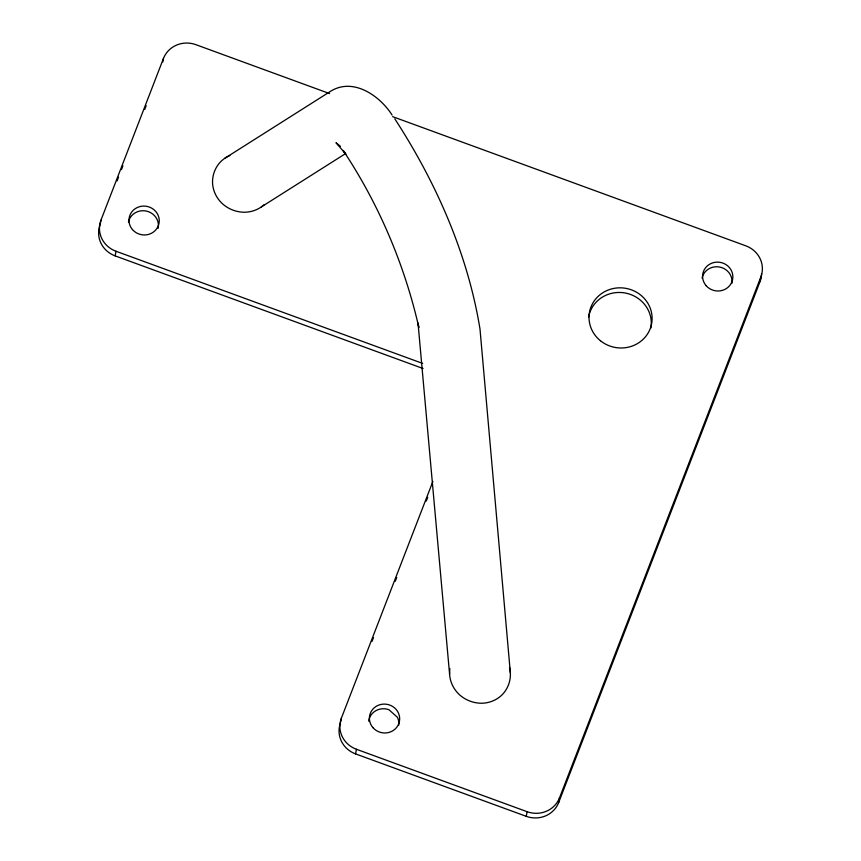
<?xml version="1.0" encoding="UTF-8"?>
<svg xmlns="http://www.w3.org/2000/svg" width="861" height="861" viewBox="0 0 861 861"><rect width="100%" height="100%" fill="white"/><g stroke="black" fill="none" stroke-linecap="round" stroke-linejoin="round"><path stroke-width="1.29" d="M394.79 118.829C436.053 182.306 467.803 254.006 479.997 329.063L510.379 673.119C510.745 680.825 507.958 688.509 502.716 694.181A29.586 28.122 10.1 0 1 481.396 703.243C473.346 703.179 465.478 700.133 459.483 694.752A31.986 30.404 10.1 0 1 449.593 674.249L449.819 668.545M329.559 93.569L195.856 44.664A25.281 24.033 10.1 0 0 163.461 58.451L100.974 220.125L100.145 224.764A25.281 24.033 10.1 0 0 115.17 255.889L423.074 368.519M115.17 255.889L115.998 251.251A25.281 24.033 10.1 0 1 100.974 220.125M162.847 61.927L163.461 58.451M340.773 721.615L341.386 718.139L432.889 481.417M761.565 273.884A25.281 24.033 10.1 0 1 760.026 281.601L558.66 802.549A25.281 24.033 10.1 0 1 526.275 816.336L355.593 753.902L356.422 749.264A25.281 24.033 10.1 0 1 341.386 718.139M526.275 816.336L527.104 811.697A25.281 24.033 10.1 0 0 559.489 797.91L760.855 276.962A25.281 24.033 10.1 0 0 745.83 245.837L392.627 116.644M558.66 802.549L559.489 797.91M760.026 281.601L760.855 276.962M117.096 180.896L118.549 177.14M121.466 169.617L122.919 165.861M144.713 109.465L146.166 105.699M372.027 641.37L373.48 637.614M395.274 581.25L396.727 577.494M426.26 501.091L427.713 497.335M224.624 158.413L329.559 91.933C352.289 76.651 379.475 95.237 392.089 115.051M345.39 153.71L261.281 206.963M115.998 251.251L422.643 363.417M356.422 749.264L527.104 811.697M337.523 144.121L340.203 146.392L336.005 142.7L345.864 154.227L343.162 150.449C378.797 204.046 404.562 264.704 418.855 327.471L418.015 322.972L449.593 674.249M229.833 155.54A29.586 28.122 10.1 0 0 220.201 162.202C214.959 167.884 212.193 175.558 212.559 183.275A31.986 30.404 10.1 0 0 222.472 203.777C228.466 209.148 236.344 212.193 244.395 212.247A29.586 28.122 10.1 0 0 264.036 204.789M509.475 667.447A31.986 30.404 10.1 0 1 510.379 673.119M355.593 753.902A25.281 24.033 10.1 0 1 340.569 722.777M588.623 316.999A31.599 30.038 10.1 0 1 625.011 292.977A31.599 30.038 10.1 0 1 650.851 328.095M368.669 721.141A15.164 14.422 10.1 0 1 388.914 709.701L397.438 717.331A15.164 14.422 10.1 0 1 398.729 725.22M702.049 278.071A15.164 14.422 10.1 0 1 719.344 266.985A15.164 14.422 10.1 0 1 731.925 283.237M128.44 222.041A15.164 14.422 10.1 0 1 146.305 211.063A15.164 14.422 10.1 0 1 158.123 228.294M600.44 340.741A31.599 30.038 10.1 0 0 651.669 323.456A31.599 30.038 10.1 0 0 609.577 289.522A31.599 30.038 10.1 0 0 600.44 340.741M372.91 727.61A15.164 14.422 10.1 0 0 398.751 723.746A15.164 14.422 10.1 0 0 381.929 704.266A15.164 14.422 10.1 0 0 372.91 727.61M706.095 285.626A15.164 14.422 10.1 0 0 731.936 281.762A15.164 14.422 10.1 0 0 715.114 262.293A15.164 14.422 10.1 0 0 706.095 285.626M132.486 229.596A15.164 14.422 10.1 0 0 158.327 225.733A15.164 14.422 10.1 0 0 141.505 206.253A15.164 14.422 10.1 0 0 132.486 229.596"/></g></svg>
